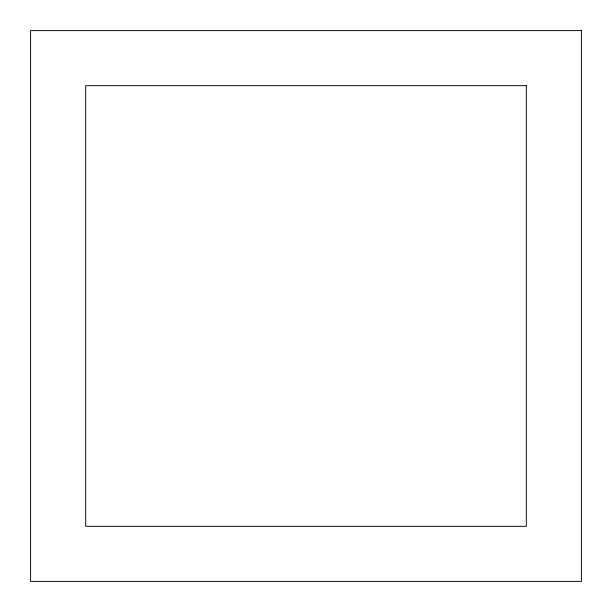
<?xml version="1.0" encoding="UTF-8"?>
<svg xmlns="http://www.w3.org/2000/svg" width="612" height="612" viewBox="0 0 612 612"><rect width="100%" height="100%" fill="white"/><g stroke="black" fill="none" stroke-linecap="round" stroke-linejoin="round"><path stroke-width="0.92" d="M581.4 30.6L30.6 30.6L30.6 581.4L581.4 581.4L581.4 30.6M526.32 85.68L85.68 85.68L85.68 526.32L526.32 526.32L526.32 85.68"/></g></svg>
